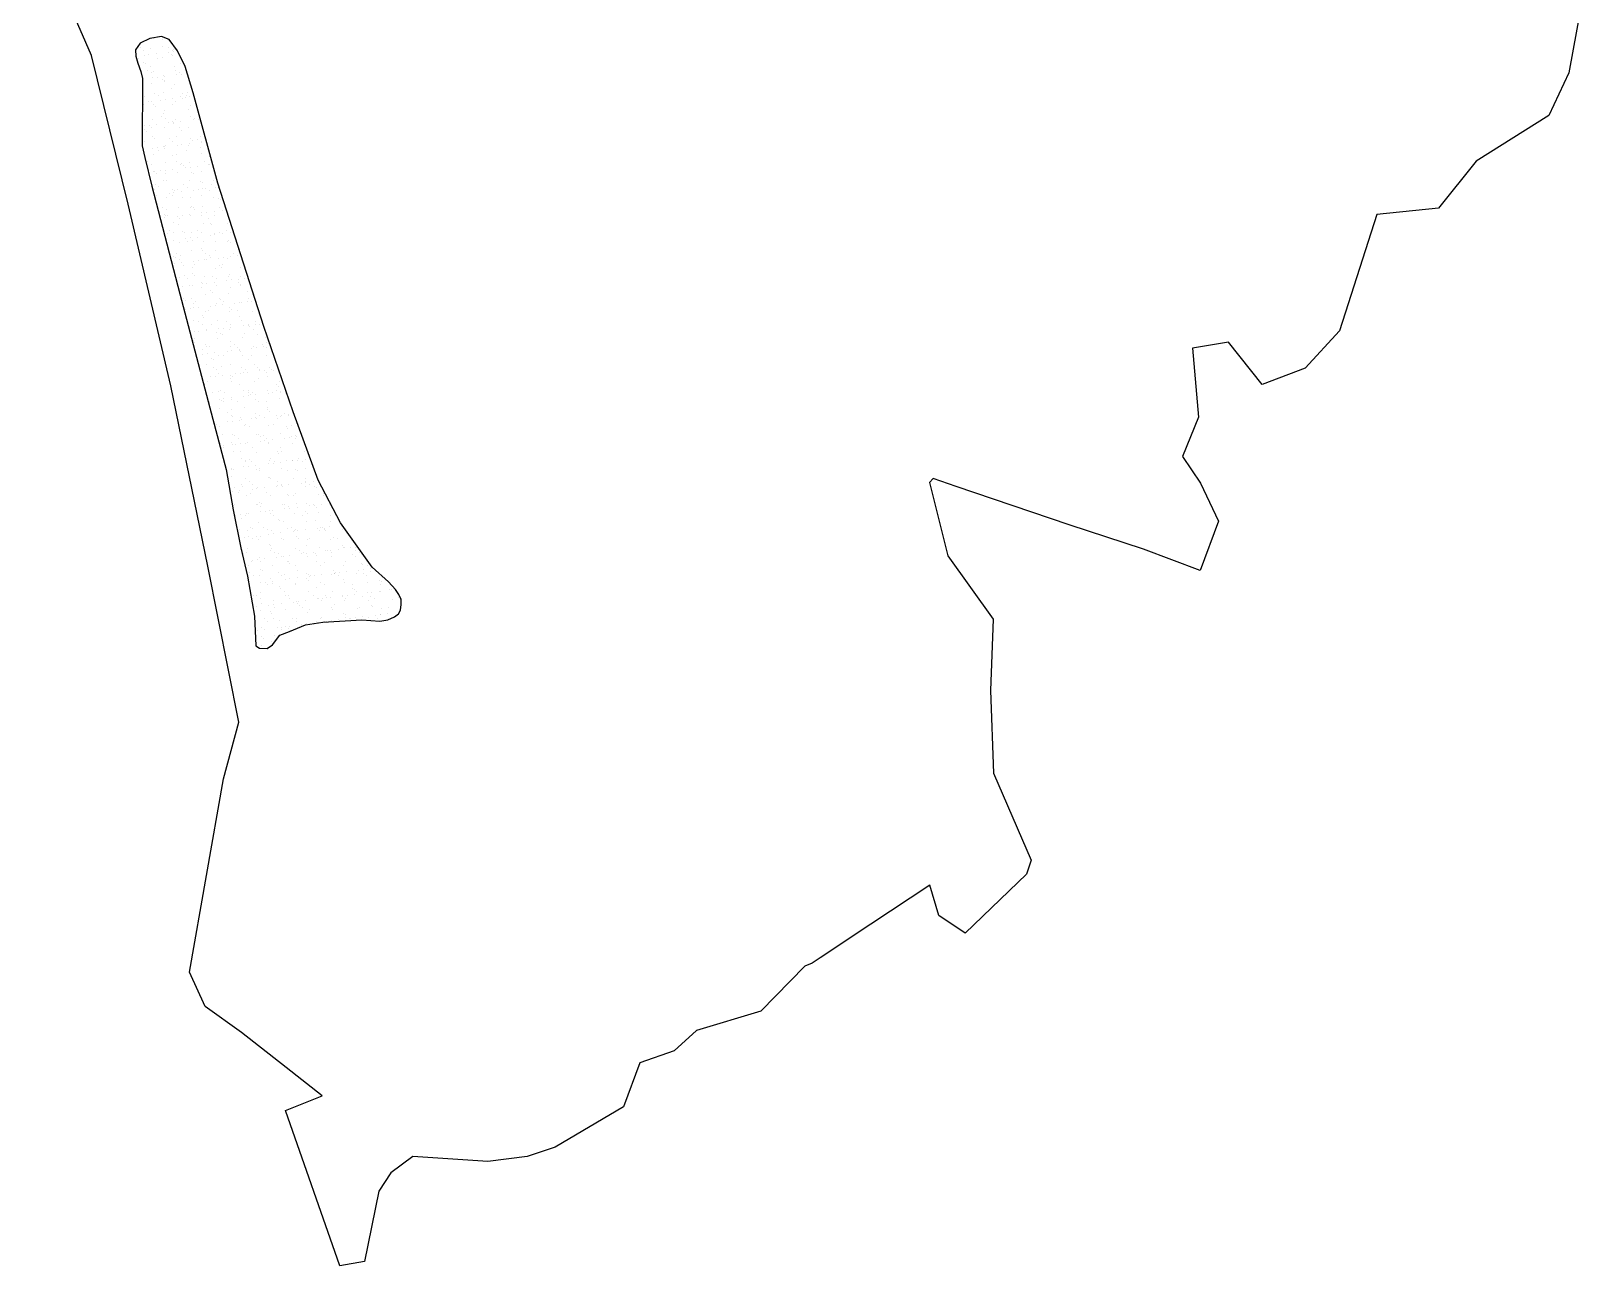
# Model space of a CAD drawing. Header units: metres. Extents: x 330650 to 335694, y 1793047 to 1798110.
# Drawn here: x 331200 to 334618, y 1793047 to 1795758 of the extents above; entities that cross this region are included whole.
import ezdxf

# ---------------------------------------------------------------- set-up
doc = ezdxf.new("R2010")
doc.units = ezdxf.units.M
doc.layers.add('SAND DUNES', color=42, linetype='Continuous')

msp = doc.modelspace()

# ---------------------------------------------------------------- linework, layer by layer
at = {"color": 3}
msp.add_lwpolyline([(334618, 1795895), (334575.9, 1795666.5), (334532.4, 1795572.7), (334372.9, 1795472.6), (334290.2, 1795369.2), (334155, 1795355.1), (334072.5, 1795099.5), (333997.3, 1795017.5), (333902.6, 1794982.1), (333829.2, 1795074.7), (333750.2, 1795061.5), (333762.9, 1794910.1), (333727.6, 1794823.9), (333767.2, 1794765.3), (333806.7, 1794682.2), (333766.4, 1794573.5), (333642, 1794620.7), (333479, 1794673.6), (333231, 1794758.1), (333180.7, 1794775.3), (333172.7, 1794766.7), (333212.8, 1794605.6), (333312.3, 1794466.5), (333306.6, 1794309.8), (333312.6, 1794128.3), (333395.4, 1793937.7), (333385.5, 1793906.8), (333250.5, 1793776.9), (333193.1, 1793815.9), (333173, 1793882.7), (333043.8, 1793797.1), (332932, 1793723), (332914.7, 1793711.6), (332898.8, 1793704.6), (332802.3, 1793606.1), (332660.8, 1793563.6), (332611.9, 1793519), (332536.2, 1793492.3), (332500.4, 1793395.8), (332350.5, 1793307.1), (332288.7, 1793287.1), (332202.9, 1793276.1), (332037.9, 1793286.8), (331989.9, 1793250.7), (331963.5, 1793210.8), (331931.8, 1793056.1), (331877.4, 1793046.7), (331758.4, 1793388.1), (331839.1, 1793420.2), (331760, 1793482), (331661.6, 1793559.1), (331581.8, 1793616.4), (331547.5, 1793691.9), (331622.6, 1794116), (331656, 1794240.5), (331587.6, 1794583.4), (331506.7, 1794979.3), (331413.1, 1795377.9), (331332.3, 1795704.2), (331199.9, 1796009.1)], dxfattribs=at)
at = {"layer": 'SAND DUNES'}
for p, q in [((331439.2, 1795731.5), (331429.3, 1795716.9)), ((331429.3, 1795716.9), (331429.6, 1795702.7)), ((331460.7, 1795741.7), (331439.2, 1795731.5)), ((331486.4, 1795745.8), (331460.7, 1795741.7)), ((331503.3, 1795739.7), (331486.4, 1795745.8)), ((331521.6, 1795714.3), (331503.3, 1795739.7)), ((331537.8, 1795680.3), (331521.6, 1795714.3)), ((331429.6, 1795702.7), (331434.5, 1795687.2)), ((331434.5, 1795687.2), (331441, 1795669.6)), ((331555.8, 1795622.3), (331537.8, 1795680.3)), ((331441, 1795669.6), (331444.5, 1795653.8)), ((331444.5, 1795653.8), (331443.4, 1795505.8)), ((331609.5, 1795424), (331555.8, 1795622.3)), ((331443.4, 1795505.8), (331449.5, 1795480.3)), ((331449.5, 1795480.3), (331464.9, 1795417.8)), ((331464.9, 1795417.8), (331526.4, 1795181)), ((331710.7, 1795109.4), (331609.5, 1795424)), ((331526.4, 1795181), (331592, 1794930.8)), ((331775.2, 1794922), (331710.7, 1795109.4)), ((331592, 1794930.8), (331628.1, 1794795.6)), ((331830, 1794771.7), (331775.2, 1794922)), ((331628.1, 1794795.6), (331643.4, 1794706.6)), ((331879.1, 1794678.1), (331830, 1794771.7)), ((331643.4, 1794706.6), (331660.2, 1794623.6)), ((331948.7, 1794581.1), (331879.1, 1794678.1)), ((331660.2, 1794623.6), (331675.2, 1794561.3)), ((331675.2, 1794561.3), (331690.1, 1794473.3)), ((331984.5, 1794548.8), (331948.7, 1794581.1)), ((331999.9, 1794532), (331984.5, 1794548.8)), ((332007.4, 1794521.2), (331999.9, 1794532)), ((332012.1, 1794510.1), (332007.4, 1794521.2)), ((332006.2, 1794478.5), (332010.7, 1794486.8)), ((332010.7, 1794486.8), (332012.6, 1794499.1)), ((332012.6, 1794499.1), (332012.1, 1794510.1)), ((331690.1, 1794473.3), (331693.3, 1794408.4)), ((331767.3, 1794439.7), (331802.4, 1794454.1)), ((331802.4, 1794454.1), (331840.5, 1794460)), ((331840.5, 1794460), (331926.3, 1794465.5)), ((331926.3, 1794465.5), (331965.2, 1794462.6)), ((331965.2, 1794462.6), (331983.4, 1794465.5)), ((331983.4, 1794465.5), (331997.5, 1794472)), ((331997.5, 1794472), (332006.2, 1794478.5)), ((331729.5, 1794410.6), (331745.7, 1794431.7)), ((331745.7, 1794431.7), (331767.3, 1794439.7)), ((331693.3, 1794408.4), (331701.3, 1794403)), ((331701.3, 1794403), (331717.8, 1794402.3)), ((331717.8, 1794402.3), (331729.5, 1794410.6))]:
    msp.add_line(p, q, dxfattribs=at)
at = {"layer": 'SAND DUNES', "linetype": 'Continuous'}
for p, q in [((331439.2, 1795721.9), (331439.2, 1795721.9)), ((331447.6, 1795716.4), (331447.6, 1795716.4)), ((331462, 1795718.9), (331462, 1795718.9)), ((331470.3, 1795741.2), (331470.3, 1795741.2)), ((331487.6, 1795725.1), (331487.6, 1795725.1)), ((331487.8, 1795738.5), (331487.8, 1795738.5)), ((331501.5, 1795721.6), (331501.5, 1795721.6)), ((331509.9, 1795716.2), (331509.9, 1795716.2)), ((331512, 1795712.9), (331512, 1795712.9)), ((331513.1, 1795718.3), (331513.1, 1795718.3)), ((331434.9, 1795698.3), (331434.9, 1795698.3)), ((331447.2, 1795689.6), (331447.2, 1795689.6)), ((331447.7, 1795704.8), (331447.7, 1795704.8)), ((331450.9, 1795686.2), (331450.9, 1795686.2)), ((331458.1, 1795706.1), (331458.1, 1795706.1)), ((331463, 1795680.3), (331463, 1795680.3)), ((331474.4, 1795708.2), (331474.4, 1795708.2)), ((331477.9, 1795696.9), (331477.9, 1795696.9)), ((331488.9, 1795700), (331488.9, 1795700)), ((331501.5, 1795711.6), (331501.5, 1795711.6)), ((331507.4, 1795706.8), (331507.4, 1795706.8)), ((331511.1, 1795703.4), (331511.1, 1795703.4)), ((331514.2, 1795679.8), (331514.2, 1795679.8)), ((331528.4, 1795687.4), (331528.4, 1795687.4)), ((331455.1, 1795671.7), (331455.1, 1795671.7)), ((331463.5, 1795666.3), (331463.5, 1795666.3)), ((331465.8, 1795655.4), (331465.8, 1795655.4)), ((331468.2, 1795670.1), (331468.2, 1795670.1)), ((331476.3, 1795656.7), (331476.3, 1795656.7)), ((331488, 1795651.8), (331488, 1795651.8)), ((331489.9, 1795661.4), (331489.9, 1795661.4)), ((331491.7, 1795648.4), (331491.7, 1795648.4)), ((331492.5, 1795658.7), (331492.5, 1795658.7)), ((331493.8, 1795646.8), (331493.8, 1795646.8)), ((331517.4, 1795671.5), (331517.4, 1795671.5)), ((331519.7, 1795662.2), (331519.7, 1795662.2)), ((331525.8, 1795666), (331525.8, 1795666)), ((331530.1, 1795663.5), (331530.1, 1795663.5)), ((331542.3, 1795661.8), (331542.3, 1795661.8)), ((331448.7, 1795615.1), (331448.7, 1795615.1)), ((331464, 1795641.8), (331464, 1795641.8)), ((331471, 1795621.5), (331471, 1795621.5)), ((331479.4, 1795616.1), (331479.4, 1795616.1)), ((331491, 1795622.9), (331491, 1795622.9)), ((331509, 1795632.3), (331509, 1795632.3)), ((331515.2, 1795641.3), (331515.2, 1795641.3)), ((331528.8, 1795614), (331528.8, 1795614)), ((331532.4, 1795610.6), (331532.4, 1795610.6)), ((331533.3, 1795621.3), (331533.3, 1795621.3)), ((331537.9, 1795612.7), (331537.9, 1795612.7)), ((331541.7, 1795615.9), (331541.7, 1795615.9)), ((331543.3, 1795623.3), (331543.3, 1795623.3)), ((331548.3, 1795614), (331548.3, 1795614)), ((331447.4, 1795596.8), (331447.4, 1795596.8)), ((331456.8, 1795602.5), (331456.8, 1795602.5)), ((331465.1, 1795603.2), (331465.1, 1795603.2)), ((331468.6, 1795596.8), (331468.6, 1795596.8)), ((331472.2, 1795593.4), (331472.2, 1795593.4)), ((331484, 1795605.9), (331484, 1795605.9)), ((331489.5, 1795577.3), (331489.5, 1795577.3)), ((331492, 1795584.3), (331492, 1795584.3)), ((331494.4, 1795607.2), (331494.4, 1795607.2)), ((331509.6, 1795596.6), (331509.6, 1795596.6)), ((331510.7, 1795609.3), (331510.7, 1795609.3)), ((331516.3, 1795602.7), (331516.3, 1795602.7)), ((331544.4, 1795584.7), (331544.4, 1795584.7)), ((331549.7, 1795594.6), (331549.7, 1795594.6)), ((331448.3, 1795549.7), (331448.3, 1795549.7)), ((331449.1, 1795541.8), (331449.1, 1795541.8)), ((331458.7, 1795551), (331458.7, 1795551)), ((331463.2, 1795546.7), (331463.2, 1795546.7)), ((331466.1, 1795564.7), (331466.1, 1795564.7)), ((331475, 1795553), (331475, 1795553)), ((331486.9, 1795571.4), (331486.9, 1795571.4)), ((331493.1, 1795545.8), (331493.1, 1795545.8)), ((331495.3, 1795565.9), (331495.3, 1795565.9)), ((331502.2, 1795556.5), (331502.2, 1795556.5)), ((331509.3, 1795559), (331509.3, 1795559)), ((331512.6, 1795557.8), (331512.6, 1795557.8)), ((331513, 1795555.6), (331513, 1795555.6)), ((331517.3, 1795564.2), (331517.3, 1795564.2)), ((331525.5, 1795546.4), (331525.5, 1795546.4)), ((331528.9, 1795559.8), (331528.9, 1795559.8)), ((331545.4, 1795546.2), (331545.4, 1795546.2)), ((331549.1, 1795571.1), (331549.1, 1795571.1)), ((331556, 1795563.3), (331556, 1795563.3)), ((331557.5, 1795565.7), (331557.5, 1795565.7)), ((331566.5, 1795564.6), (331566.5, 1795564.6)), ((331448.8, 1795516), (331448.8, 1795516)), ((331452.8, 1795538.4), (331452.8, 1795538.4)), ((331467.2, 1795526.2), (331467.2, 1795526.2)), ((331470.1, 1795522.3), (331470.1, 1795522.3)), ((331502.7, 1795521.2), (331502.7, 1795521.2)), ((331511.1, 1795515.8), (331511.1, 1795515.8)), ((331518.3, 1795525.6), (331518.3, 1795525.6)), ((331530.3, 1795539.5), (331530.3, 1795539.5)), ((331530.8, 1795508.3), (331530.8, 1795508.3)), ((331546.5, 1795507.6), (331546.5, 1795507.6)), ((331547, 1795510.4), (331547, 1795510.4)), ((331550.1, 1795521.2), (331550.1, 1795521.2)), ((331553.8, 1795517.8), (331553.8, 1795517.8)), ((331565, 1795521), (331565, 1795521)), ((331572.4, 1795527.3), (331572.4, 1795527.3)), ((331573.4, 1795515.5), (331573.4, 1795515.5)), ((331574.2, 1795513.8), (331574.2, 1795513.8)), ((331584.6, 1795515.1), (331584.6, 1795515.1)), ((331466.5, 1795500.2), (331466.5, 1795500.2)), ((331468.2, 1795487.6), (331468.2, 1795487.6)), ((331476.9, 1795501.5), (331476.9, 1795501.5)), ((331479.1, 1795496.5), (331479.1, 1795496.5)), ((331489.9, 1795504), (331489.9, 1795504)), ((331493.2, 1795503.6), (331493.2, 1795503.6)), ((331493.6, 1795500.6), (331493.6, 1795500.6)), ((331494.1, 1795507.3), (331494.1, 1795507.3)), ((331510.9, 1795484.5), (331510.9, 1795484.5)), ((331519.4, 1795487.1), (331519.4, 1795487.1)), ((331520.3, 1795507), (331520.3, 1795507)), ((331541.4, 1795496.3), (331541.4, 1795496.3)), ((331571.1, 1795501.8), (331571.1, 1795501.8)), ((331573.4, 1795488.7), (331573.4, 1795488.7)), ((331590.9, 1795483.4), (331590.9, 1795483.4)), ((331456.3, 1795471.2), (331456.3, 1795471.2)), ((331464.7, 1795465.8), (331464.7, 1795465.8)), ((331469.3, 1795449.1), (331469.3, 1795449.1)), ((331470.5, 1795449), (331470.5, 1795449)), ((331474.1, 1795445.6), (331474.1, 1795445.6)), ((331484.6, 1795450.8), (331484.6, 1795450.8)), ((331495, 1795452.1), (331495, 1795452.1)), ((331495, 1795446.3), (331495, 1795446.3)), ((331495.2, 1795468.7), (331495.2, 1795468.7)), ((331511.3, 1795454.1), (331511.3, 1795454.1)), ((331518.6, 1795471), (331518.6, 1795471)), ((331520.4, 1795448.5), (331520.4, 1795448.5)), ((331527, 1795465.6), (331527, 1795465.6)), ((331530.7, 1795466.2), (331530.7, 1795466.2)), ((331534.4, 1795462.8), (331534.4, 1795462.8)), ((331538.5, 1795457.6), (331538.5, 1795457.6)), ((331547.5, 1795469.1), (331547.5, 1795469.1)), ((331548.9, 1795458.9), (331548.9, 1795458.9)), ((331551.7, 1795446.7), (331551.7, 1795446.7)), ((331557.3, 1795446.1), (331557.3, 1795446.1)), ((331565.2, 1795460.9), (331565.2, 1795460.9)), ((331574.5, 1795450.2), (331574.5, 1795450.2)), ((331580.9, 1795470.8), (331580.9, 1795470.8)), ((331589.3, 1795465.4), (331589.3, 1795465.4)), ((331592.4, 1795464.3), (331592.4, 1795464.3)), ((331470.3, 1795410.5), (331470.3, 1795410.5)), ((331472.2, 1795421.1), (331472.2, 1795421.1)), ((331480.6, 1795415.7), (331480.6, 1795415.7)), ((331491.4, 1795429.5), (331491.4, 1795429.5)), ((331496.2, 1795430.2), (331496.2, 1795430.2)), ((331511.3, 1795411.2), (331511.3, 1795411.2)), ((331514.9, 1795407.8), (331514.9, 1795407.8)), ((331521.5, 1795410), (331521.5, 1795410)), ((331534.5, 1795420.8), (331534.5, 1795420.8)), ((331542.9, 1795415.4), (331542.9, 1795415.4)), ((331548.6, 1795430.5), (331548.6, 1795430.5)), ((331556.7, 1795408.1), (331556.7, 1795408.1)), ((331567.1, 1795409.4), (331567.1, 1795409.4)), ((331571.5, 1795428.4), (331571.5, 1795428.4)), ((331575.1, 1795425), (331575.1, 1795425)), ((331575.5, 1795411.6), (331575.5, 1795411.6)), ((331583.4, 1795411.5), (331583.4, 1795411.5)), ((331592.4, 1795409), (331592.4, 1795409)), ((331596.8, 1795420.6), (331596.8, 1795420.6)), ((331599.7, 1795430), (331599.7, 1795430)), ((331605.2, 1795415.2), (331605.2, 1795415.2)), ((331610.5, 1795414.9), (331610.5, 1795414.9)), ((331475.6, 1795397.9), (331475.6, 1795397.9)), ((331488.1, 1795370.9), (331488.1, 1795370.9)), ((331497.3, 1795391.6), (331497.3, 1795391.6)), ((331502.8, 1795401.3), (331502.8, 1795401.3)), ((331510.9, 1795396.1), (331510.9, 1795396.1)), ((331513.2, 1795402.6), (331513.2, 1795402.6)), ((331522.5, 1795371.5), (331522.5, 1795371.5)), ((331529.5, 1795404.7), (331529.5, 1795404.7)), ((331532.2, 1795391.7), (331532.2, 1795391.7)), ((331549.6, 1795392), (331549.6, 1795392)), ((331552, 1795373.4), (331552, 1795373.4)), ((331573.1, 1795395.9), (331573.1, 1795395.9)), ((331576.6, 1795373.1), (331576.6, 1795373.1)), ((331600.8, 1795391.5), (331600.8, 1795391.5)), ((331612.3, 1795390.6), (331612.3, 1795390.6)), ((331615.9, 1795387.2), (331615.9, 1795387.2)), ((331491.8, 1795356.2), (331491.8, 1795356.2)), ((331493.8, 1795348.4), (331493.8, 1795348.4)), ((331495.5, 1795352.8), (331495.5, 1795352.8)), ((331496.5, 1795365.5), (331496.5, 1795365.5)), ((331498.3, 1795353.1), (331498.3, 1795353.1)), ((331512.8, 1795336.7), (331512.8, 1795336.7)), ((331521, 1795351.8), (331521, 1795351.8)), ((331526.7, 1795346), (331526.7, 1795346)), ((331531.4, 1795353.2), (331531.4, 1795353.2)), ((331547.7, 1795355.2), (331547.7, 1795355.2)), ((331550.4, 1795370.7), (331550.4, 1795370.7)), ((331550.7, 1795353.5), (331550.7, 1795353.5)), ((331555.7, 1795370), (331555.7, 1795370)), ((331558.8, 1795365.3), (331558.8, 1795365.3)), ((331573, 1795353.9), (331573, 1795353.9)), ((331574.8, 1795358.6), (331574.8, 1795358.6)), ((331585.3, 1795360), (331585.3, 1795360)), ((331589, 1795345.7), (331589, 1795345.7)), ((331601.5, 1795362), (331601.5, 1795362)), ((331601.8, 1795352.9), (331601.8, 1795352.9)), ((331612.6, 1795370.4), (331612.6, 1795370.4)), ((331621, 1795365), (331621, 1795365)), ((331499.4, 1795314.5), (331499.4, 1795314.5)), ((331503.9, 1795320.7), (331503.9, 1795320.7)), ((331512.3, 1795315.3), (331512.3, 1795315.3)), ((331523.6, 1795332.9), (331523.6, 1795332.9)), ((331532.6, 1795318.4), (331532.6, 1795318.4)), ((331536.3, 1795315), (331536.3, 1795315)), ((331549.5, 1795303.7), (331549.5, 1795303.7)), ((331551.7, 1795314.9), (331551.7, 1795314.9)), ((331565.8, 1795305.8), (331565.8, 1795305.8)), ((331566.2, 1795320.5), (331566.2, 1795320.5)), ((331574.6, 1795315.1), (331574.6, 1795315.1)), ((331577.6, 1795334.6), (331577.6, 1795334.6)), ((331592.8, 1795335.6), (331592.8, 1795335.6)), ((331593, 1795309.2), (331593, 1795309.2)), ((331596.5, 1795332.2), (331596.5, 1795332.2)), ((331602.9, 1795314.4), (331602.9, 1795314.4)), ((331603.4, 1795310.5), (331603.4, 1795310.5)), ((331613.8, 1795316.2), (331613.8, 1795316.2)), ((331619.7, 1795312.5), (331619.7, 1795312.5)), ((331628.5, 1795320.3), (331628.5, 1795320.3)), ((331630, 1795334.9), (331630, 1795334.9)), ((331636.9, 1795314.8), (331636.9, 1795314.8)), ((331511.9, 1795299), (331511.9, 1795299)), ((331519.8, 1795270.6), (331519.8, 1795270.6)), ((331524.6, 1795294.4), (331524.6, 1795294.4)), ((331539.1, 1795302.4), (331539.1, 1795302.4)), ((331542.6, 1795295.8), (331542.6, 1795295.8)), ((331552.8, 1795276.4), (331552.8, 1795276.4)), ((331553.6, 1795298.9), (331553.6, 1795298.9)), ((331573.4, 1795280.6), (331573.4, 1795280.6)), ((331577.1, 1795277.2), (331577.1, 1795277.2)), ((331578.7, 1795296), (331578.7, 1795296)), ((331582.1, 1795270.3), (331582.1, 1795270.3)), ((331603.9, 1795275.8), (331603.9, 1795275.8)), ((331604.9, 1795295.6), (331604.9, 1795295.6)), ((331631, 1795296.4), (331631, 1795296.4)), ((331633.6, 1795297.8), (331633.6, 1795297.8)), ((331637.3, 1795294.4), (331637.3, 1795294.4)), ((331644.4, 1795270.1), (331644.4, 1795270.1)), ((331654.6, 1795278.4), (331654.6, 1795278.4)), ((331513.2, 1795263.4), (331513.2, 1795263.4)), ((331513.8, 1795247.5), (331513.8, 1795247.5)), ((331516.8, 1795260), (331516.8, 1795260)), ((331525.7, 1795255.8), (331525.7, 1795255.8)), ((331528.2, 1795265.1), (331528.2, 1795265.1)), ((331530.1, 1795249.5), (331530.1, 1795249.5)), ((331534.1, 1795243.9), (331534.1, 1795243.9)), ((331553.8, 1795237.8), (331553.8, 1795237.8)), ((331557.3, 1795252.9), (331557.3, 1795252.9)), ((331558.5, 1795245.6), (331558.5, 1795245.6)), ((331567.7, 1795254.2), (331567.7, 1795254.2)), ((331579.7, 1795257.5), (331579.7, 1795257.5)), ((331584, 1795256.3), (331584, 1795256.3)), ((331590.5, 1795264.9), (331590.5, 1795264.9)), ((331594.4, 1795261.1), (331594.4, 1795261.1)), ((331605, 1795237.3), (331605, 1795237.3)), ((331611.2, 1795259.7), (331611.2, 1795259.7)), ((331614.2, 1795242.8), (331614.2, 1795242.8)), ((331617.8, 1795239.4), (331617.8, 1795239.4)), ((331620.8, 1795245.4), (331620.8, 1795245.4)), ((331621.6, 1795261), (331621.6, 1795261)), ((331632.1, 1795257.9), (331632.1, 1795257.9)), ((331637.9, 1795263.1), (331637.9, 1795263.1)), ((331652.8, 1795264.7), (331652.8, 1795264.7)), ((331659, 1795239), (331659, 1795239)), ((331526.7, 1795217.3), (331526.7, 1795217.3)), ((331535.7, 1795220.4), (331535.7, 1795220.4)), ((331544.1, 1795215), (331544.1, 1795215)), ((331548.3, 1795200.1), (331548.3, 1795200.1)), ((331553.9, 1795225.6), (331553.9, 1795225.6)), ((331557.6, 1795222.2), (331557.6, 1795222.2)), ((331574.9, 1795206.1), (331574.9, 1795206.1)), ((331575.5, 1795203.5), (331575.5, 1795203.5)), ((331580.7, 1795218.9), (331580.7, 1795218.9)), ((331585.9, 1795204.8), (331585.9, 1795204.8)), ((331598, 1795220.2), (331598, 1795220.2)), ((331602.2, 1795206.8), (331602.2, 1795206.8)), ((331606.4, 1795214.7), (331606.4, 1795214.7)), ((331629.3, 1795210.3), (331629.3, 1795210.3)), ((331633.1, 1795219.3), (331633.1, 1795219.3)), ((331635.1, 1795223.4), (331635.1, 1795223.4)), ((331639.8, 1795211.6), (331639.8, 1795211.6)), ((331655, 1795205), (331655, 1795205)), ((331656, 1795213.6), (331656, 1795213.6)), ((331658.6, 1795201.6), (331658.6, 1795201.6)), ((331660, 1795200.4), (331660, 1795200.4)), ((331660.3, 1795219.9), (331660.3, 1795219.9)), ((331668.7, 1795214.5), (331668.7, 1795214.5)), ((331527.8, 1795178.7), (331527.8, 1795178.7)), ((331532, 1795198), (331532, 1795198)), ((331534.5, 1795170.6), (331534.5, 1795170.6)), ((331538.2, 1795167.2), (331538.2, 1795167.2)), ((331551.6, 1795170.2), (331551.6, 1795170.2)), ((331554.9, 1795199.3), (331554.9, 1795199.3)), ((331574.4, 1795195.5), (331574.4, 1795195.5)), ((331581.8, 1795180.4), (331581.8, 1795180.4)), ((331594.7, 1795187.8), (331594.7, 1795187.8)), ((331598.4, 1795184.4), (331598.4, 1795184.4)), ((331606, 1795198.8), (331606, 1795198.8)), ((331613.9, 1795170), (331613.9, 1795170)), ((331615.7, 1795168.3), (331615.7, 1795168.3)), ((331634.2, 1795180.8), (331634.2, 1795180.8)), ((331636.6, 1795195.2), (331636.6, 1795195.2)), ((331675.9, 1795185.6), (331675.9, 1795185.6)), ((331676.1, 1795169.8), (331676.1, 1795169.8)), ((331685.3, 1795180.2), (331685.3, 1795180.2)), ((331539.8, 1795147.2), (331539.8, 1795147.2)), ((331550.2, 1795148.5), (331550.2, 1795148.5)), ((331555.5, 1795151.1), (331555.5, 1795151.1)), ((331555.9, 1795160.7), (331555.9, 1795160.7)), ((331560, 1795164.8), (331560, 1795164.8)), ((331566.4, 1795150.6), (331566.4, 1795150.6)), ((331575.3, 1795132.8), (331575.3, 1795132.8)), ((331582.8, 1795141.8), (331582.8, 1795141.8)), ((331590.2, 1795145.3), (331590.2, 1795145.3)), ((331593.6, 1795154), (331593.6, 1795154)), ((331604, 1795155.3), (331604, 1795155.3)), ((331607.1, 1795160.2), (331607.1, 1795160.2)), ((331620.3, 1795157.4), (331620.3, 1795157.4)), ((331622.3, 1795164.6), (331622.3, 1795164.6)), ((331635.2, 1795142.2), (331635.2, 1795142.2)), ((331635.5, 1795150), (331635.5, 1795150)), ((331639.2, 1795146.6), (331639.2, 1795146.6)), ((331647.5, 1795160.8), (331647.5, 1795160.8)), ((331652.5, 1795145.1), (331652.5, 1795145.1)), ((331657.9, 1795162.1), (331657.9, 1795162.1)), ((331661.1, 1795161.9), (331661.1, 1795161.9)), ((331674.2, 1795164.2), (331674.2, 1795164.2)), ((331684.5, 1795164.3), (331684.5, 1795164.3)), ((331686.4, 1795141.7), (331686.4, 1795141.7)), ((331556.9, 1795122.2), (331556.9, 1795122.2)), ((331557.9, 1795097.8), (331557.9, 1795097.8)), ((331567.4, 1795120), (331567.4, 1795120)), ((331568.3, 1795099.1), (331568.3, 1795099.1)), ((331575.8, 1795114.6), (331575.8, 1795114.6)), ((331579, 1795129.4), (331579, 1795129.4)), ((331583.9, 1795103.3), (331583.9, 1795103.3)), ((331584.6, 1795101.1), (331584.6, 1795101.1)), ((331596.3, 1795113.3), (331596.3, 1795113.3)), ((331608.1, 1795121.7), (331608.1, 1795121.7)), ((331611.8, 1795104.6), (331611.8, 1795104.6)), ((331622.2, 1795105.9), (331622.2, 1795105.9)), ((331629.7, 1795119.8), (331629.7, 1795119.8)), ((331636.2, 1795103.7), (331636.2, 1795103.7)), ((331638.1, 1795114.4), (331638.1, 1795114.4)), ((331638.5, 1795107.9), (331638.5, 1795107.9)), ((331656.5, 1795130.6), (331656.5, 1795130.6)), ((331662.1, 1795123.3), (331662.1, 1795123.3)), ((331665.7, 1795111.4), (331665.7, 1795111.4)), ((331676.1, 1795112.7), (331676.1, 1795112.7)), ((331676.3, 1795112.2), (331676.3, 1795112.2)), ((331680, 1795108.8), (331680, 1795108.8)), ((331687.4, 1795103.2), (331687.4, 1795103.2)), ((331692, 1795119.6), (331692, 1795119.6)), ((331692.4, 1795114.7), (331692.4, 1795114.7)), ((331700.4, 1795114.2), (331700.4, 1795114.2)), ((331555.9, 1795077.8), (331555.9, 1795077.8)), ((331558, 1795083.7), (331558, 1795083.7)), ((331559.5, 1795074.4), (331559.5, 1795074.4)), ((331583.3, 1795069.9), (331583.3, 1795069.9)), ((331584.9, 1795064.8), (331584.9, 1795064.8)), ((331591.7, 1795064.5), (331591.7, 1795064.5)), ((331606.1, 1795095.1), (331606.1, 1795095.1)), ((331609.2, 1795083.1), (331609.2, 1795083.1)), ((331616.1, 1795095), (331616.1, 1795095)), ((331619.8, 1795091.6), (331619.8, 1795091.6)), ((331637.1, 1795075.5), (331637.1, 1795075.5)), ((331637.3, 1795065.1), (331637.3, 1795065.1)), ((331645.6, 1795069.6), (331645.6, 1795069.6)), ((331654, 1795064.2), (331654, 1795064.2)), ((331663.2, 1795084.8), (331663.2, 1795084.8)), ((331668.4, 1795094.9), (331668.4, 1795094.9)), ((331688.5, 1795064.6), (331688.5, 1795064.6)), ((331694.3, 1795063.2), (331694.3, 1795063.2)), ((331697.3, 1795092.8), (331697.3, 1795092.8)), ((331707.9, 1795069.4), (331707.9, 1795069.4)), ((331710.5, 1795065.3), (331710.5, 1795065.3)), ((331715.5, 1795085.2), (331715.5, 1795085.2)), ((331716.3, 1795064), (331716.3, 1795064)), ((331717.1, 1795074.4), (331717.1, 1795074.4)), ((331720.8, 1795071), (331720.8, 1795071)), ((331576.1, 1795048.3), (331576.1, 1795048.3)), ((331576.8, 1795058.3), (331576.8, 1795058.3)), ((331586.5, 1795049.6), (331586.5, 1795049.6)), ((331596.6, 1795040), (331596.6, 1795040)), ((331600.3, 1795036.6), (331600.3, 1795036.6)), ((331602.8, 1795051.7), (331602.8, 1795051.7)), ((331610.2, 1795044.6), (331610.2, 1795044.6)), ((331622, 1795044.9), (331622, 1795044.9)), ((331630, 1795055.1), (331630, 1795055.1)), ((331640.4, 1795056.4), (331640.4, 1795056.4)), ((331656.7, 1795058.5), (331656.7, 1795058.5)), ((331656.9, 1795057.2), (331656.9, 1795057.2)), ((331660.5, 1795053.8), (331660.5, 1795053.8)), ((331664.2, 1795046.2), (331664.2, 1795046.2)), ((331677.8, 1795037.8), (331677.8, 1795037.8)), ((331683.8, 1795061.9), (331683.8, 1795061.9)), ((331684.3, 1795044.7), (331684.3, 1795044.7)), ((331716.6, 1795046.6), (331716.6, 1795046.6)), ((331575.6, 1794995), (331575.6, 1794995)), ((331586, 1795026.2), (331586, 1795026.2)), ((331594.3, 1794998.9), (331594.3, 1794998.9)), ((331599.2, 1795019.7), (331599.2, 1795019.7)), ((331604.7, 1795000.2), (331604.7, 1795000.2)), ((331607.6, 1795014.3), (331607.6, 1795014.3)), ((331611.2, 1795006), (331611.2, 1795006)), ((331617.6, 1795020.5), (331617.6, 1795020.5)), ((331620.9, 1795002.2), (331620.9, 1795002.2)), ((331637.4, 1795002.2), (331637.4, 1795002.2)), ((331637.9, 1794994.8), (331637.9, 1794994.8)), ((331638.3, 1795026.6), (331638.3, 1795026.6)), ((331641.1, 1794998.8), (331641.1, 1794998.8)), ((331648.1, 1795005.7), (331648.1, 1795005.7)), ((331658.5, 1795007), (331658.5, 1795007)), ((331661.5, 1795019.5), (331661.5, 1795019.5)), ((331665.3, 1795007.7), (331665.3, 1795007.7)), ((331669.9, 1795014.1), (331669.9, 1795014.1)), ((331674.8, 1795009), (331674.8, 1795009)), ((331689.5, 1795026.1), (331689.5, 1795026.1)), ((331697.7, 1795019.4), (331697.7, 1795019.4)), ((331701.3, 1795016), (331701.3, 1795016)), ((331702, 1795012.4), (331702, 1795012.4)), ((331712.4, 1795013.8), (331712.4, 1795013.8)), ((331717.6, 1795008.1), (331717.6, 1795008.1)), ((331718.6, 1795000), (331718.6, 1795000)), ((331723.8, 1795019.2), (331723.8, 1795019.2)), ((331728.7, 1795015.8), (331728.7, 1795015.8)), ((331732.2, 1795013.8), (331732.2, 1795013.8)), ((331580.9, 1794981.6), (331580.9, 1794981.6)), ((331587, 1794987.7), (331587, 1794987.7)), ((331598.2, 1794965.5), (331598.2, 1794965.5)), ((331612.3, 1794967.5), (331612.3, 1794967.5)), ((331615.1, 1794969.5), (331615.1, 1794969.5)), ((331623.5, 1794964.1), (331623.5, 1794964.1)), ((331639.4, 1794988.1), (331639.4, 1794988.1)), ((331658.4, 1794982.8), (331658.4, 1794982.8)), ((331666.3, 1794969.2), (331666.3, 1794969.2)), ((331677.4, 1794969.3), (331677.4, 1794969.3)), ((331678.2, 1794964.4), (331678.2, 1794964.4)), ((331681.9, 1794961), (331681.9, 1794961)), ((331685.8, 1794963.9), (331685.8, 1794963.9)), ((331690.5, 1794987.5), (331690.5, 1794987.5)), ((331700.1, 1794994.5), (331700.1, 1794994.5)), ((331718.7, 1794969.5), (331718.7, 1794969.5)), ((331720.2, 1794963), (331720.2, 1794963)), ((331730.6, 1794964.3), (331730.6, 1794964.3)), ((331738.4, 1794981.6), (331738.4, 1794981.6)), ((331739.6, 1794969.1), (331739.6, 1794969.1)), ((331742.1, 1794978.2), (331742.1, 1794978.2)), ((331744.6, 1794989.2), (331744.6, 1794989.2)), ((331746.9, 1794966.3), (331746.9, 1794966.3)), ((331748, 1794963.7), (331748, 1794963.7)), ((331759.4, 1794962.2), (331759.4, 1794962.2)), ((331588.1, 1794949.1), (331588.1, 1794949.1)), ((331591.4, 1794944.8), (331591.4, 1794944.8)), ((331612.4, 1794949.4), (331612.4, 1794949.4)), ((331613.3, 1794929), (331613.3, 1794929)), ((331618, 1794947.2), (331618, 1794947.2)), ((331621.7, 1794943.8), (331621.7, 1794943.8)), ((331622.8, 1794950.7), (331622.8, 1794950.7)), ((331639, 1794927.7), (331639, 1794927.7)), ((331639.1, 1794952.8), (331639.1, 1794952.8)), ((331640.4, 1794949.5), (331640.4, 1794949.5)), ((331653.7, 1794944.6), (331653.7, 1794944.6)), ((331666.3, 1794956.2), (331666.3, 1794956.2)), ((331667.4, 1794930.6), (331667.4, 1794930.6)), ((331676.7, 1794957.5), (331676.7, 1794957.5)), ((331691.6, 1794949), (331691.6, 1794949)), ((331693, 1794959.6), (331693, 1794959.6)), ((331699.2, 1794945), (331699.2, 1794945)), ((331716, 1794944.4), (331716, 1794944.4)), ((331719, 1794926.6), (331719, 1794926.6)), ((331719.7, 1794931), (331719.7, 1794931)), ((331745.6, 1794950.6), (331745.6, 1794950.6)), ((331770.9, 1794930.5), (331770.9, 1794930.5)), ((331603.4, 1794896.5), (331603.4, 1794896.5)), ((331607.3, 1794894.7), (331607.3, 1794894.7)), ((331630.6, 1794899.9), (331630.6, 1794899.9)), ((331630.9, 1794919.4), (331630.9, 1794919.4)), ((331639.3, 1794913.9), (331639.3, 1794913.9)), ((331641, 1794901.3), (331641, 1794901.3)), ((331641.5, 1794911), (331641.5, 1794911)), ((331657.3, 1794903.3), (331657.3, 1794903.3)), ((331658.8, 1794909.4), (331658.8, 1794909.4)), ((331662.4, 1794906), (331662.4, 1794906)), ((331669.6, 1794894.4), (331669.6, 1794894.4)), ((331684.5, 1794906.7), (331684.5, 1794906.7)), ((331692.6, 1794910.4), (331692.6, 1794910.4)), ((331693.2, 1794919.1), (331693.2, 1794919.1)), ((331694.9, 1794908.1), (331694.9, 1794908.1)), ((331701.6, 1794913.7), (331701.6, 1794913.7)), ((331711.2, 1794910.1), (331711.2, 1794910.1)), ((331720.8, 1794892.4), (331720.8, 1794892.4)), ((331722.7, 1794923.2), (331722.7, 1794923.2)), ((331731.9, 1794894.2), (331731.9, 1794894.2)), ((331738.3, 1794913.5), (331738.3, 1794913.5)), ((331740, 1794907.2), (331740, 1794907.2)), ((331746.7, 1794912.1), (331746.7, 1794912.1)), ((331748.8, 1794914.8), (331748.8, 1794914.8)), ((331755.5, 1794918.9), (331755.5, 1794918.9)), ((331763.9, 1794913.5), (331763.9, 1794913.5)), ((331765, 1794916.9), (331765, 1794916.9)), ((331614.4, 1794890.4), (331614.4, 1794890.4)), ((331619.5, 1794872.7), (331619.5, 1794872.7)), ((331642.5, 1794872.4), (331642.5, 1794872.4)), ((331646.8, 1794869.2), (331646.8, 1794869.2)), ((331655.2, 1794863.8), (331655.2, 1794863.8)), ((331668.4, 1794892.1), (331668.4, 1794892.1)), ((331679.8, 1794890), (331679.8, 1794890)), ((331693.7, 1794871.9), (331693.7, 1794871.9)), ((331699.6, 1794871.6), (331699.6, 1794871.6)), ((331703.2, 1794868.2), (331703.2, 1794868.2)), ((331709.1, 1794869), (331709.1, 1794869)), ((331713, 1794858.6), (331713, 1794858.6)), ((331717.5, 1794863.5), (331717.5, 1794863.5)), ((331729.3, 1794860.6), (331729.3, 1794860.6)), ((331747.7, 1794873.5), (331747.7, 1794873.5)), ((331756.5, 1794864.1), (331756.5, 1794864.1)), ((331759.8, 1794888.8), (331759.8, 1794888.8)), ((331763.5, 1794885.4), (331763.5, 1794885.4)), ((331766.9, 1794865.4), (331766.9, 1794865.4)), ((331771.4, 1794868.7), (331771.4, 1794868.7)), ((331771.9, 1794891.9), (331771.9, 1794891.9)), ((331779.8, 1794863.3), (331779.8, 1794863.3)), ((331780.8, 1794869.4), (331780.8, 1794869.4)), ((331783.2, 1794867.4), (331783.2, 1794867.4)), ((331615.4, 1794851.9), (331615.4, 1794851.9)), ((331621.6, 1794847.1), (331621.6, 1794847.1)), ((331623.2, 1794844.5), (331623.2, 1794844.5)), ((331639.3, 1794854.4), (331639.3, 1794854.4)), ((331643, 1794851), (331643, 1794851)), ((331643.6, 1794833.9), (331643.6, 1794833.9)), ((331648.8, 1794850.5), (331648.8, 1794850.5)), ((331659.2, 1794851.8), (331659.2, 1794851.8)), ((331660.3, 1794834.9), (331660.3, 1794834.9)), ((331669.5, 1794853.5), (331669.5, 1794853.5)), ((331675.4, 1794853.9), (331675.4, 1794853.9)), ((331685.5, 1794844.3), (331685.5, 1794844.3)), ((331694.7, 1794833.4), (331694.7, 1794833.4)), ((331702.6, 1794857.3), (331702.6, 1794857.3)), ((331720.5, 1794852.2), (331720.5, 1794852.2)), ((331721.8, 1794853.9), (331721.8, 1794853.9)), ((331740.4, 1794833.8), (331740.4, 1794833.8)), ((331744, 1794830.4), (331744, 1794830.4)), ((331747.8, 1794844), (331747.8, 1794844)), ((331748.8, 1794835), (331748.8, 1794835)), ((331773, 1794853.4), (331773, 1794853.4)), ((331800.6, 1794851), (331800.6, 1794851)), ((331801.1, 1794835.4), (331801.1, 1794835.4)), ((331639.1, 1794794.3), (331639.1, 1794794.3)), ((331639.7, 1794797.6), (331639.7, 1794797.6)), ((331644.6, 1794795.3), (331644.6, 1794795.3)), ((331662.7, 1794819), (331662.7, 1794819)), ((331666.9, 1794801), (331666.9, 1794801)), ((331670.5, 1794815), (331670.5, 1794815)), ((331671.1, 1794813.6), (331671.1, 1794813.6)), ((331677.3, 1794802.3), (331677.3, 1794802.3)), ((331680.1, 1794816.6), (331680.1, 1794816.6)), ((331683.8, 1794813.2), (331683.8, 1794813.2)), ((331693.6, 1794804.4), (331693.6, 1794804.4)), ((331695.8, 1794794.8), (331695.8, 1794794.8)), ((331701.1, 1794797.2), (331701.1, 1794797.2)), ((331701.4, 1794794.1), (331701.4, 1794794.1)), ((331720.8, 1794807.8), (331720.8, 1794807.8)), ((331722.9, 1794815.4), (331722.9, 1794815.4)), ((331725, 1794818.8), (331725, 1794818.8)), ((331731.2, 1794809.1), (331731.2, 1794809.1)), ((331733.4, 1794813.4), (331733.4, 1794813.4)), ((331747.5, 1794811.2), (331747.5, 1794811.2)), ((331749.8, 1794796.5), (331749.8, 1794796.5)), ((331761.3, 1794814.4), (331761.3, 1794814.4)), ((331763.6, 1794793.9), (331763.6, 1794793.9)), ((331774, 1794814.8), (331774, 1794814.8)), ((331774.7, 1794814.6), (331774.7, 1794814.6)), ((331781.1, 1794796), (331781.1, 1794796)), ((331784.8, 1794792.6), (331784.8, 1794792.6)), ((331785.1, 1794815.9), (331785.1, 1794815.9)), ((331787.3, 1794818.6), (331787.3, 1794818.6)), ((331795.7, 1794813.1), (331795.7, 1794813.1)), ((331801.4, 1794818), (331801.4, 1794818)), ((331802.2, 1794796.8), (331802.2, 1794796.8)), ((331640.9, 1794779.9), (331640.9, 1794779.9)), ((331645.7, 1794756.8), (331645.7, 1794756.8)), ((331660.7, 1794761.6), (331660.7, 1794761.6)), ((331664.4, 1794758.2), (331664.4, 1794758.2)), ((331671.6, 1794776.4), (331671.6, 1794776.4)), ((331678.6, 1794768.9), (331678.6, 1794768.9)), ((331687, 1794763.4), (331687, 1794763.4)), ((331696.8, 1794756.3), (331696.8, 1794756.3)), ((331720.9, 1794778.8), (331720.9, 1794778.8)), ((331723.9, 1794776.8), (331723.9, 1794776.8)), ((331724.6, 1794775.4), (331724.6, 1794775.4)), ((331739, 1794758.4), (331739, 1794758.4)), ((331740.9, 1794768.6), (331740.9, 1794768.6)), ((331741.9, 1794759.4), (331741.9, 1794759.4)), ((331749.3, 1794763.2), (331749.3, 1794763.2)), ((331749.4, 1794759.7), (331749.4, 1794759.7)), ((331750.9, 1794757.9), (331750.9, 1794757.9)), ((331765.7, 1794761.7), (331765.7, 1794761.7)), ((331775.1, 1794776.3), (331775.1, 1794776.3)), ((331792.8, 1794765.2), (331792.8, 1794765.2)), ((331802.1, 1794776.6), (331802.1, 1794776.6)), ((331803.1, 1794768.4), (331803.1, 1794768.4)), ((331803.2, 1794758.3), (331803.2, 1794758.3)), ((331803.3, 1794766.5), (331803.3, 1794766.5)), ((331811.5, 1794763), (331811.5, 1794763)), ((331819.5, 1794768.5), (331819.5, 1794768.5)), ((331821.9, 1794758.2), (331821.9, 1794758.2)), ((331641.6, 1794746.1), (331641.6, 1794746.1)), ((331654.9, 1794744.2), (331654.9, 1794744.2)), ((331657.9, 1794748.2), (331657.9, 1794748.2)), ((331672.6, 1794737.9), (331672.6, 1794737.9)), ((331681.7, 1794742.1), (331681.7, 1794742.1)), ((331685.1, 1794751.6), (331685.1, 1794751.6)), ((331695.5, 1794752.9), (331695.5, 1794752.9)), ((331701.5, 1794723.8), (331701.5, 1794723.8)), ((331711.8, 1794754.9), (331711.8, 1794754.9)), ((331717.2, 1794743.9), (331717.2, 1794743.9)), ((331725, 1794738.3), (331725, 1794738.3)), ((331761.7, 1794741), (331761.7, 1794741)), ((331765.4, 1794737.6), (331765.4, 1794737.6)), ((331776.1, 1794737.7), (331776.1, 1794737.7)), ((331779.5, 1794743.7), (331779.5, 1794743.7)), ((331782.7, 1794721.6), (331782.7, 1794721.6)), ((331825.6, 1794754.8), (331825.6, 1794754.8)), ((331830.1, 1794739.4), (331830.1, 1794739.4)), ((331841.8, 1794743.5), (331841.8, 1794743.5)), ((331842.9, 1794738.8), (331842.9, 1794738.8)), ((331644.9, 1794703.2), (331644.9, 1794703.2)), ((331646.7, 1794718.3), (331646.7, 1794718.3)), ((331649.4, 1794695.3), (331649.4, 1794695.3)), ((331659.8, 1794696.6), (331659.8, 1794696.6)), ((331662.2, 1794687.1), (331662.2, 1794687.1)), ((331670.8, 1794694), (331670.8, 1794694)), ((331673.6, 1794699.4), (331673.6, 1794699.4)), ((331676.1, 1794698.7), (331676.1, 1794698.7)), ((331694.4, 1794718.7), (331694.4, 1794718.7)), ((331697.9, 1794717.7), (331697.9, 1794717.7)), ((331702.8, 1794713.3), (331702.8, 1794713.3)), ((331703.3, 1794702.1), (331703.3, 1794702.1)), ((331705.1, 1794720.4), (331705.1, 1794720.4)), ((331713.7, 1794703.4), (331713.7, 1794703.4)), ((331722.5, 1794704.4), (331722.5, 1794704.4)), ((331726, 1794699.7), (331726, 1794699.7)), ((331729.9, 1794705.5), (331729.9, 1794705.5)), ((331733.1, 1794693.8), (331733.1, 1794693.8)), ((331751.9, 1794719.4), (331751.9, 1794719.4)), ((331756.7, 1794718.5), (331756.7, 1794718.5)), ((331757.1, 1794708.9), (331757.1, 1794708.9)), ((331765.1, 1794713), (331765.1, 1794713)), ((331767.5, 1794710.2), (331767.5, 1794710.2)), ((331777.2, 1794699.2), (331777.2, 1794699.2)), ((331783.8, 1794712.3), (331783.8, 1794712.3)), ((331795.4, 1794693.5), (331795.4, 1794693.5)), ((331802.5, 1794703.2), (331802.5, 1794703.2)), ((331804.3, 1794719.7), (331804.3, 1794719.7)), ((331806.2, 1794699.8), (331806.2, 1794699.8)), ((331811, 1794715.7), (331811, 1794715.7)), ((331819, 1794718.2), (331819, 1794718.2)), ((331821.4, 1794717), (331821.4, 1794717)), ((331827.4, 1794712.8), (331827.4, 1794712.8)), ((331831.2, 1794700.8), (331831.2, 1794700.8)), ((331837.7, 1794719.1), (331837.7, 1794719.1)), ((331855.4, 1794719.2), (331855.4, 1794719.2)), ((331857.7, 1794693.3), (331857.7, 1794693.3)), ((331656.4, 1794663.3), (331656.4, 1794663.3)), ((331674.7, 1794660.8), (331674.7, 1794660.8)), ((331682, 1794668.8), (331682, 1794668.8)), ((331685.7, 1794665.4), (331685.7, 1794665.4)), ((331698.9, 1794679.2), (331698.9, 1794679.2)), ((331710.3, 1794668.5), (331710.3, 1794668.5)), ((331718.7, 1794663.1), (331718.7, 1794663.1)), ((331727.1, 1794661.2), (331727.1, 1794661.2)), ((331731.8, 1794654), (331731.8, 1794654)), ((331742.3, 1794686), (331742.3, 1794686)), ((331745.9, 1794682.6), (331745.9, 1794682.6)), ((331748.1, 1794656), (331748.1, 1794656)), ((331752.9, 1794680.8), (331752.9, 1794680.8)), ((331763.2, 1794666.6), (331763.2, 1794666.6)), ((331772.6, 1794668.3), (331772.6, 1794668.3)), ((331775.3, 1794659.5), (331775.3, 1794659.5)), ((331778.2, 1794660.7), (331778.2, 1794660.7)), ((331781, 1794662.9), (331781, 1794662.9)), ((331785.7, 1794660.8), (331785.7, 1794660.8)), ((331802, 1794662.8), (331802, 1794662.8)), ((331805.3, 1794681.2), (331805.3, 1794681.2)), ((331823.5, 1794683.8), (331823.5, 1794683.8)), ((331829.2, 1794666.2), (331829.2, 1794666.2)), ((331832.2, 1794662.3), (331832.2, 1794662.3)), ((331834.9, 1794668), (331834.9, 1794668)), ((331839.6, 1794667.6), (331839.6, 1794667.6)), ((331843.3, 1794665.4), (331843.3, 1794665.4)), ((331843.3, 1794662.6), (331843.3, 1794662.6)), ((331846.9, 1794662), (331846.9, 1794662)), ((331855.9, 1794669.6), (331855.9, 1794669.6)), ((331856.5, 1794680.7), (331856.5, 1794680.7)), ((331884.6, 1794662.7), (331884.6, 1794662.7)), ((331667.5, 1794645.9), (331667.5, 1794645.9)), ((331675.7, 1794622.3), (331675.7, 1794622.3)), ((331678, 1794647.2), (331678, 1794647.2)), ((331686.7, 1794643.8), (331686.7, 1794643.8)), ((331694.2, 1794649.2), (331694.2, 1794649.2)), ((331700, 1794640.6), (331700, 1794640.6)), ((331703, 1794649.3), (331703, 1794649.3)), ((331721.4, 1794652.7), (331721.4, 1794652.7)), ((331722.8, 1794631), (331722.8, 1794631)), ((331726.5, 1794627.6), (331726.5, 1794627.6)), ((331728.1, 1794622.6), (331728.1, 1794622.6)), ((331749, 1794643.6), (331749, 1794643.6)), ((331754, 1794642.3), (331754, 1794642.3)), ((331779.3, 1794622.1), (331779.3, 1794622.1)), ((331783, 1794648.2), (331783, 1794648.2)), ((331786.7, 1794644.8), (331786.7, 1794644.8)), ((331804, 1794628.8), (331804, 1794628.8)), ((331806.3, 1794642.7), (331806.3, 1794642.7)), ((331811.3, 1794643.4), (331811.3, 1794643.4)), ((331833.3, 1794623.8), (331833.3, 1794623.8)), ((331857.5, 1794642.1), (331857.5, 1794642.1)), ((331864.2, 1794646), (331864.2, 1794646)), ((331873.5, 1794643.1), (331873.5, 1794643.1)), ((331874, 1794620.2), (331874, 1794620.2)), ((331884.1, 1794627.6), (331884.1, 1794627.6)), ((331885.6, 1794624.1), (331885.6, 1794624.1)), ((331887.7, 1794624.2), (331887.7, 1794624.2)), ((331901.2, 1794623.6), (331901.2, 1794623.6)), ((331911.6, 1794624.9), (331911.6, 1794624.9)), ((331662.6, 1794613.8), (331662.6, 1794613.8)), ((331663.9, 1794618.6), (331663.9, 1794618.6)), ((331666.3, 1794610.4), (331666.3, 1794610.4)), ((331672.3, 1794613.2), (331672.3, 1794613.2)), ((331683.6, 1794594.3), (331683.6, 1794594.3)), ((331685.7, 1794596.4), (331685.7, 1794596.4)), ((331696.1, 1794597.7), (331696.1, 1794597.7)), ((331701, 1794602.1), (331701, 1794602.1)), ((331702.6, 1794593.6), (331702.6, 1794593.6)), ((331712.4, 1794599.8), (331712.4, 1794599.8)), ((331726.2, 1794618.3), (331726.2, 1794618.3)), ((331734.6, 1794612.9), (331734.6, 1794612.9)), ((331739.6, 1794603.2), (331739.6, 1794603.2)), ((331743.8, 1794611.6), (331743.8, 1794611.6)), ((331750, 1794604.5), (331750, 1794604.5)), ((331755, 1794603.7), (331755, 1794603.7)), ((331763.6, 1794593.2), (331763.6, 1794593.2)), ((331764.9, 1794593.4), (331764.9, 1794593.4)), ((331766.3, 1794606.6), (331766.3, 1794606.6)), ((331767.3, 1794589.8), (331767.3, 1794589.8)), ((331788.5, 1794618.1), (331788.5, 1794618.1)), ((331793.5, 1794610), (331793.5, 1794610)), ((331796.9, 1794612.7), (331796.9, 1794612.7)), ((331803.9, 1794611.3), (331803.9, 1794611.3)), ((331807.4, 1794604.1), (331807.4, 1794604.1)), ((331820.2, 1794613.4), (331820.2, 1794613.4)), ((331823.8, 1794610.4), (331823.8, 1794610.4)), ((331827.1, 1794593.2), (331827.1, 1794593.2)), ((331827.5, 1794607), (331827.5, 1794607)), ((331834.3, 1794585.2), (331834.3, 1794585.2)), ((331844.8, 1794591), (331844.8, 1794591)), ((331847.3, 1794616.8), (331847.3, 1794616.8)), ((331850.8, 1794617.9), (331850.8, 1794617.9)), ((331857.8, 1794618.1), (331857.8, 1794618.1)), ((331858.6, 1794603.6), (331858.6, 1794603.6)), ((331859.2, 1794612.5), (331859.2, 1794612.5)), ((331886.7, 1794585.6), (331886.7, 1794585.6)), ((331889.4, 1794592.9), (331889.4, 1794592.9)), ((331905, 1794608.2), (331905, 1794608.2)), ((331912.6, 1794605.2), (331912.6, 1794605.2)), ((331913, 1794617.6), (331913, 1794617.6)), ((331921.4, 1794612.2), (331921.4, 1794612.2)), ((331924.8, 1794589.9), (331924.8, 1794589.9)), ((331928.5, 1794586.5), (331928.5, 1794586.5)), ((331937.8, 1794585.1), (331937.8, 1794585.1)), ((331676.8, 1794583.7), (331676.8, 1794583.7)), ((331679.8, 1794568.4), (331679.8, 1794568.4)), ((331688.2, 1794563), (331688.2, 1794563)), ((331702.1, 1794563.6), (331702.1, 1794563.6)), ((331703.4, 1794576), (331703.4, 1794576)), ((331707.1, 1794572.6), (331707.1, 1794572.6)), ((331724.4, 1794556.5), (331724.4, 1794556.5)), ((331729.1, 1794584.1), (331729.1, 1794584.1)), ((331742.1, 1794568.2), (331742.1, 1794568.2)), ((331750.5, 1794562.8), (331750.5, 1794562.8)), ((331756.1, 1794565.2), (331756.1, 1794565.2)), ((331757.8, 1794553.8), (331757.8, 1794553.8)), ((331768.2, 1794555.1), (331768.2, 1794555.1)), ((331780.3, 1794583.6), (331780.3, 1794583.6)), ((331784.4, 1794557.1), (331784.4, 1794557.1)), ((331784.6, 1794573.8), (331784.6, 1794573.8)), ((331804.4, 1794567.9), (331804.4, 1794567.9)), ((331804.4, 1794555.4), (331804.4, 1794555.4)), ((331808.1, 1794552), (331808.1, 1794552)), ((331808.4, 1794565.6), (331808.4, 1794565.6)), ((331811.6, 1794560.5), (331811.6, 1794560.5)), ((331812.8, 1794562.5), (331812.8, 1794562.5)), ((331822, 1794561.9), (331822, 1794561.9)), ((331838.3, 1794563.9), (331838.3, 1794563.9)), ((331859.6, 1794565), (331859.6, 1794565)), ((331864.6, 1794572.6), (331864.6, 1794572.6)), ((331865.5, 1794567.3), (331865.5, 1794567.3)), ((331866.6, 1794567.7), (331866.6, 1794567.7)), ((331868.3, 1794569.2), (331868.3, 1794569.2)), ((331875, 1794562.3), (331875, 1794562.3)), ((331875.9, 1794568.6), (331875.9, 1794568.6)), ((331885.6, 1794553.2), (331885.6, 1794553.2)), ((331892.2, 1794570.7), (331892.2, 1794570.7)), ((331913.6, 1794566.7), (331913.6, 1794566.7)), ((331919.4, 1794574.1), (331919.4, 1794574.1)), ((331928.9, 1794567.5), (331928.9, 1794567.5)), ((331929.8, 1794575.4), (331929.8, 1794575.4)), ((331937.3, 1794562.1), (331937.3, 1794562.1)), ((331945.8, 1794570.4), (331945.8, 1794570.4)), ((331946.1, 1794577.5), (331946.1, 1794577.5)), ((331965.6, 1794552.1), (331965.6, 1794552.1)), ((331684, 1794521), (331684, 1794521)), ((331687.6, 1794517.6), (331687.6, 1794517.6)), ((331695.7, 1794518.2), (331695.7, 1794518.2)), ((331703.1, 1794525), (331703.1, 1794525)), ((331703.9, 1794547), (331703.9, 1794547)), ((331714.3, 1794548.3), (331714.3, 1794548.3)), ((331718.4, 1794543.5), (331718.4, 1794543.5)), ((331730.2, 1794545.6), (331730.2, 1794545.6)), ((331730.6, 1794550.3), (331730.6, 1794550.3)), ((331744.2, 1794538.2), (331744.2, 1794538.2)), ((331747.8, 1794534.8), (331747.8, 1794534.8)), ((331757.1, 1794526.7), (331757.1, 1794526.7)), ((331757.9, 1794518), (331757.9, 1794518)), ((331765.2, 1794518.8), (331765.2, 1794518.8)), ((331780.7, 1794543.2), (331780.7, 1794543.2)), ((331781.3, 1794545), (331781.3, 1794545)), ((331809.5, 1794527), (331809.5, 1794527)), ((331820.2, 1794517.8), (331820.2, 1794517.8)), ((331825.4, 1794536), (331825.4, 1794536)), ((331835.4, 1794546.7), (331835.4, 1794546.7)), ((331843, 1794543), (331843, 1794543)), ((331845.2, 1794517.6), (331845.2, 1794517.6)), ((331860.6, 1794526.5), (331860.6, 1794526.5)), ((331882.5, 1794517.5), (331882.5, 1794517.5)), ((331883.7, 1794517.9), (331883.7, 1794517.9)), ((331887.7, 1794547.1), (331887.7, 1794547.1)), ((331894.1, 1794519.2), (331894.1, 1794519.2)), ((331905.3, 1794542.8), (331905.3, 1794542.8)), ((331905.4, 1794534.8), (331905.4, 1794534.8)), ((331909.1, 1794531.4), (331909.1, 1794531.4)), ((331910.4, 1794521.2), (331910.4, 1794521.2)), ((331914.7, 1794528.2), (331914.7, 1794528.2)), ((331937.5, 1794524.7), (331937.5, 1794524.7)), ((331938.9, 1794546.5), (331938.9, 1794546.5)), ((331944.8, 1794517.3), (331944.8, 1794517.3)), ((331948, 1794526), (331948, 1794526)), ((331964.2, 1794528), (331964.2, 1794528)), ((331967, 1794528.5), (331967, 1794528.5)), ((331967.6, 1794542.5), (331967.6, 1794542.5)), ((331969.3, 1794548.7), (331969.3, 1794548.7)), ((331986.6, 1794532.6), (331986.6, 1794532.6)), ((331991.4, 1794531.5), (331991.4, 1794531.5)), ((332007.1, 1794517.1), (332007.1, 1794517.1)), ((331694.9, 1794494.1), (331694.9, 1794494.1)), ((331704.1, 1794512.8), (331704.1, 1794512.8)), ((331704.1, 1794486.5), (331704.1, 1794486.5)), ((331704.9, 1794501.5), (331704.9, 1794501.5)), ((331722, 1794497.5), (331722, 1794497.5)), ((331724.7, 1794483.2), (331724.7, 1794483.2)), ((331731.2, 1794507), (331731.2, 1794507)), ((331732.5, 1794498.8), (331732.5, 1794498.8)), ((331734.3, 1794493.3), (331734.3, 1794493.3)), ((331748.7, 1794500.9), (331748.7, 1794500.9)), ((331758.2, 1794488.1), (331758.2, 1794488.1)), ((331766.4, 1794512.6), (331766.4, 1794512.6)), ((331775.9, 1794504.3), (331775.9, 1794504.3)), ((331782.4, 1794506.5), (331782.4, 1794506.5)), ((331785, 1794500.4), (331785, 1794500.4)), ((331786.3, 1794505.6), (331786.3, 1794505.6)), ((331788.6, 1794497), (331788.6, 1794497)), ((331796.6, 1794493.1), (331796.6, 1794493.1)), ((331802.6, 1794507.7), (331802.6, 1794507.7)), ((331810.5, 1794488.5), (331810.5, 1794488.5)), ((331828.6, 1794512.3), (331828.6, 1794512.3)), ((331829.8, 1794511.1), (331829.8, 1794511.1)), ((331836.4, 1794508.1), (331836.4, 1794508.1)), ((331840.2, 1794512.4), (331840.2, 1794512.4)), ((331848.9, 1794514.2), (331848.9, 1794514.2)), ((331856.5, 1794514.4), (331856.5, 1794514.4)), ((331858.9, 1794492.8), (331858.9, 1794492.8)), ((331861.7, 1794488), (331861.7, 1794488)), ((331866.2, 1794498.2), (331866.2, 1794498.2)), ((331888.8, 1794508.5), (331888.8, 1794508.5)), ((331890.9, 1794512.1), (331890.9, 1794512.1)), ((331915.7, 1794489.6), (331915.7, 1794489.6)), ((331921.2, 1794492.6), (331921.2, 1794492.6)), ((331926.4, 1794515.4), (331926.4, 1794515.4)), ((331939.9, 1794508), (331939.9, 1794508)), ((331946.2, 1794497.1), (331946.2, 1794497.1)), ((331949.9, 1794493.7), (331949.9, 1794493.7)), ((331953.2, 1794511.9), (331953.2, 1794511.9)), ((331968.1, 1794490), (331968.1, 1794490)), ((331983.5, 1794492.4), (331983.5, 1794492.4)), ((331994, 1794509.6), (331994, 1794509.6)), ((332006.4, 1794514.3), (332006.4, 1794514.3)), ((332010.1, 1794510.9), (332010.1, 1794510.9)), ((331705.2, 1794447.9), (331705.2, 1794447.9)), ((331711.5, 1794468.1), (331711.5, 1794468.1)), ((331719.9, 1794462.6), (331719.9, 1794462.6)), ((331728.4, 1794479.8), (331728.4, 1794479.8)), ((331732.3, 1794468.5), (331732.3, 1794468.5)), ((331740.2, 1794448.1), (331740.2, 1794448.1)), ((331745.7, 1794463.7), (331745.7, 1794463.7)), ((331750.6, 1794449.4), (331750.6, 1794449.4)), ((331759.2, 1794449.6), (331759.2, 1794449.6)), ((331766.9, 1794451.4), (331766.9, 1794451.4)), ((331773.8, 1794467.8), (331773.8, 1794467.8)), ((331782.2, 1794462.4), (331782.2, 1794462.4)), ((331783.4, 1794467.9), (331783.4, 1794467.9)), ((331794.1, 1794454.8), (331794.1, 1794454.8)), ((331804.5, 1794456.2), (331804.5, 1794456.2)), ((331805.9, 1794481), (331805.9, 1794481)), ((331820.8, 1794458.2), (331820.8, 1794458.2)), ((331825.7, 1794462.6), (331825.7, 1794462.6)), ((331829.4, 1794459.2), (331829.4, 1794459.2)), ((331836.1, 1794467.6), (331836.1, 1794467.6)), ((331837.5, 1794469.6), (331837.5, 1794469.6)), ((331844.5, 1794462.2), (331844.5, 1794462.2)), ((331848, 1794461.6), (331848, 1794461.6)), ((331858.4, 1794462.9), (331858.4, 1794462.9)), ((331874.6, 1794465), (331874.6, 1794465)), ((331886, 1794479.8), (331886, 1794479.8)), ((331889.6, 1794476.4), (331889.6, 1794476.4)), ((331889.8, 1794470), (331889.8, 1794470)), ((331898.4, 1794467.4), (331898.4, 1794467.4)), ((331901.8, 1794468.4), (331901.8, 1794468.4)), ((331912.3, 1794469.7), (331912.3, 1794469.7)), ((331928.5, 1794471.8), (331928.5, 1794471.8)), ((331941, 1794469.4), (331941, 1794469.4)), ((331955.7, 1794475.2), (331955.7, 1794475.2)), ((331960.7, 1794467.1), (331960.7, 1794467.1)), ((331966.1, 1794476.5), (331966.1, 1794476.5)), ((331967.2, 1794477.6), (331967.2, 1794477.6)), ((331982.4, 1794478.6), (331982.4, 1794478.6)), ((331995, 1794471.1), (331995, 1794471.1)), ((331696.8, 1794442.6), (331696.8, 1794442.6)), ((331705.3, 1794428.2), (331705.3, 1794428.2)), ((331709, 1794424.8), (331709, 1794424.8)), ((331713, 1794444.6), (331713, 1794444.6)), ((331727.4, 1794417.9), (331727.4, 1794417.9)), ((331733.3, 1794429.9), (331733.3, 1794429.9)), ((331750.2, 1794443.1), (331750.2, 1794443.1)), ((331765.5, 1794445.4), (331765.5, 1794445.4)), ((331769.2, 1794442), (331769.2, 1794442)), ((331706.2, 1794409.4), (331706.2, 1794409.4)), ((331726.3, 1794408.7), (331726.3, 1794408.7))]:
    msp.add_line(p, q, dxfattribs=at)

doc.saveas('drawing.dxf')
